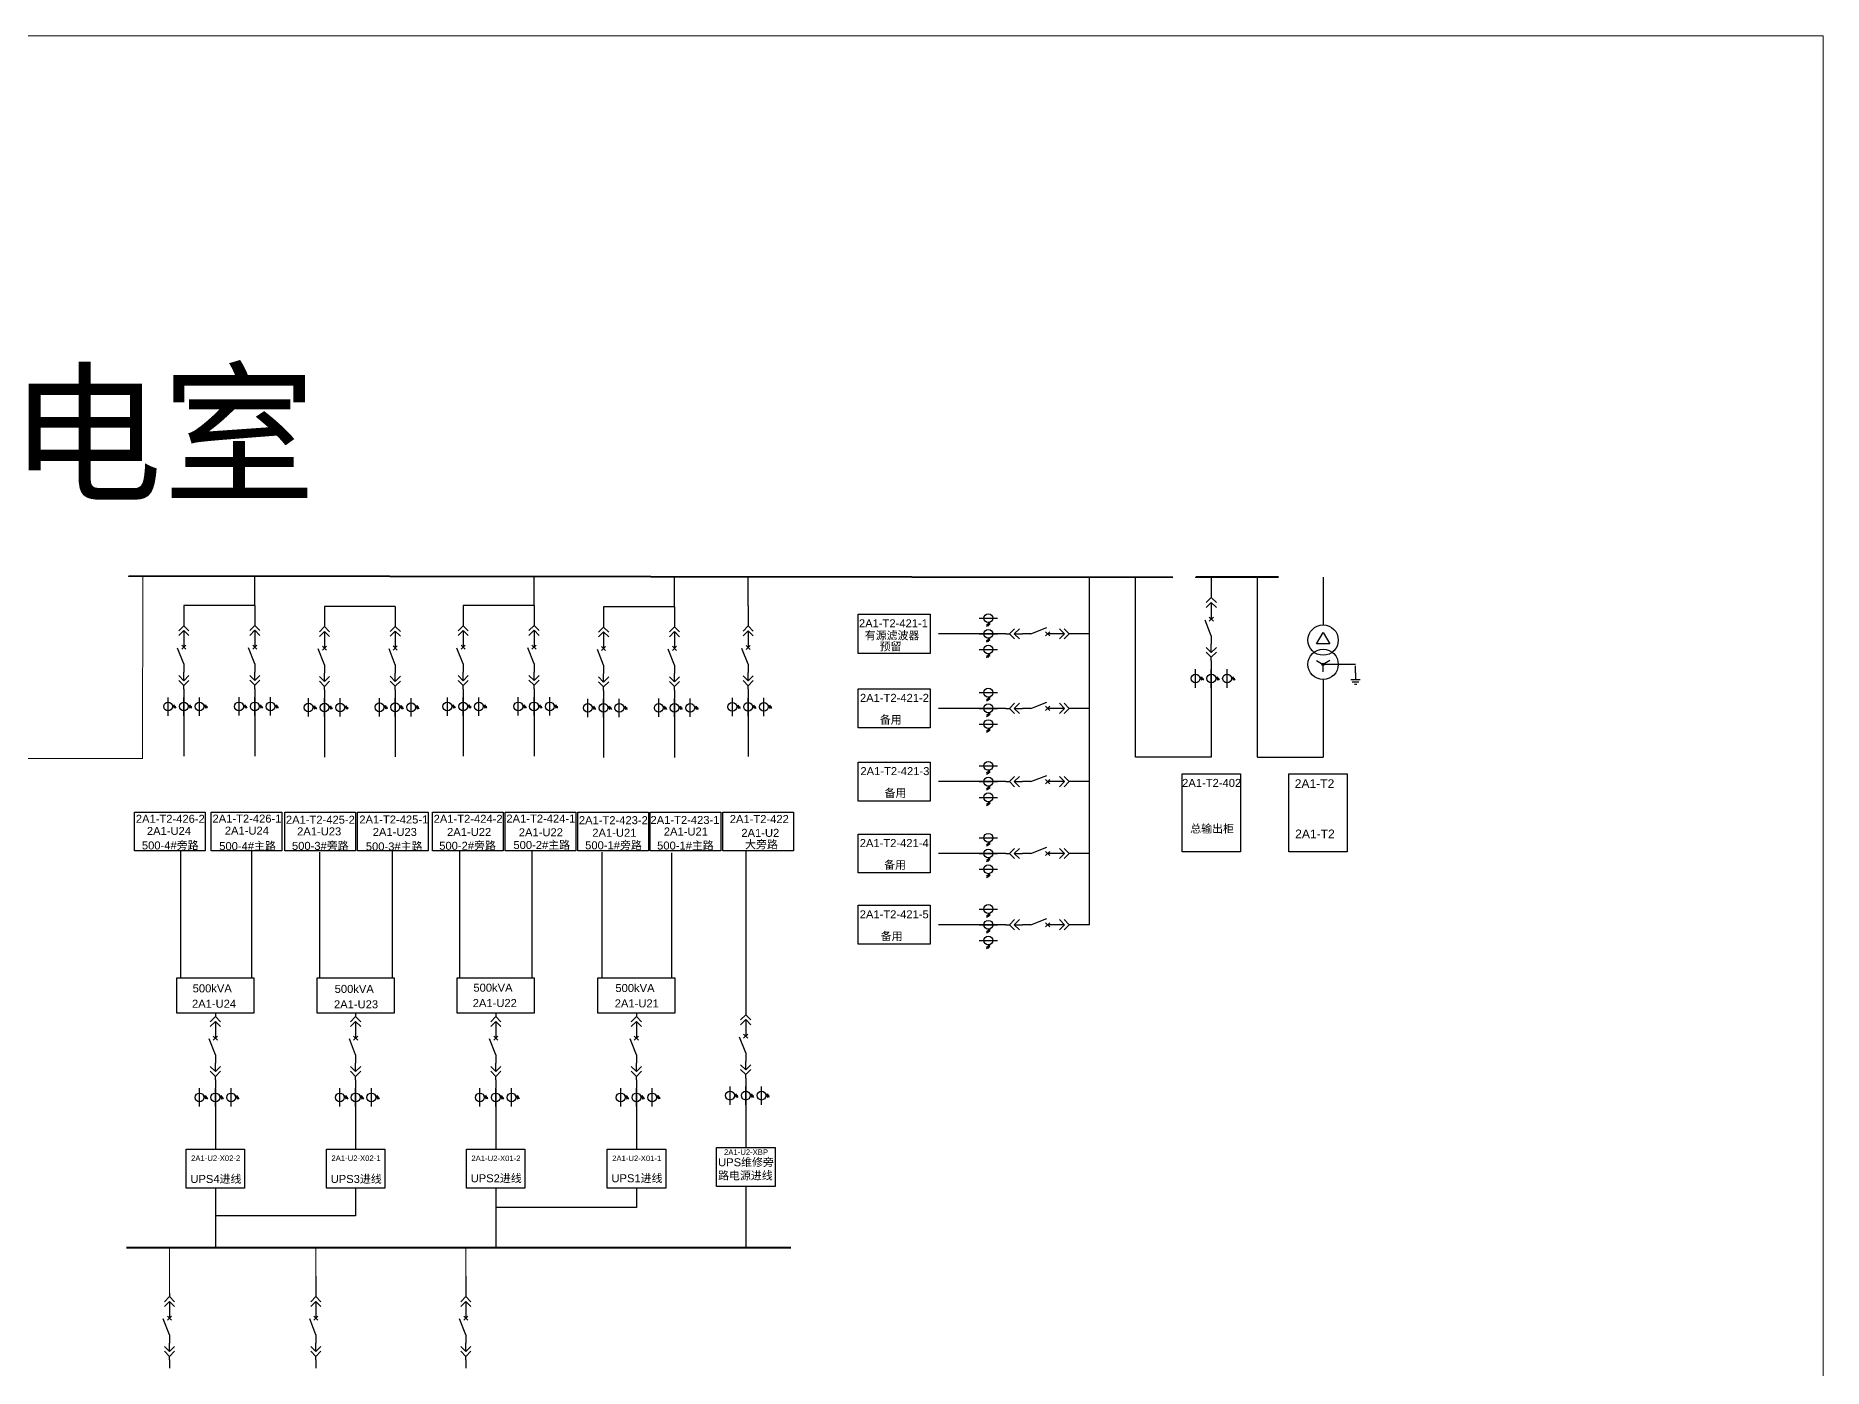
# Model space of a CAD drawing. Header units: millimetres. Extents: x 18 to 345, y 18 to 336.
# Drawn here: x 186.2 to 345.5, y 217.7 to 336.5 of the extents above; entities that cross this region are included whole.
import ezdxf
from ezdxf.enums import TextEntityAlignment as Align

# ---------------------------------------------------------------- set-up
doc = ezdxf.new("R2010")
doc.units = ezdxf.units.MM
doc.linetypes.add('CENTER', pattern=[2, 1.25, -0.25, 0.25, -0.25])
doc.linetypes.add('CONTINOUS', pattern=[0])
doc.styles.get("Standard").update_dxf_attribs({"font": 'arial.ttf'})

# ---------------------------------------------------------------- blocks, each defined once
blk = doc.blocks.new('DYDQAA05')
at = {"color": 0}
blk.add_lwpolyline([(0, 0), (0, -7)], dxfattribs=at)
blk = doc.blocks.new('DYDQAA03')
at = {"color": 0}
for points in [[(0, 0), (0, -1.5)], [(-2.12, -3.62), (0, -1.5)], [(-2.12, -5.62), (0, -3.5)], [(2.12, -3.62), (0, -1.5)], [(2.12, -5.62), (0, -3.5)], [(0, -3.5), (0, -7)]]:
    blk.add_lwpolyline(points, dxfattribs=at)
blk = doc.blocks.new('DYDQAA09')
at = {"color": 0}
blk.add_lwpolyline([(0, 0), (0, -3.5)], dxfattribs=at)
blk.add_lwpolyline([(0, 0), (0, -3.5)], dxfattribs=at)
blk.add_lwpolyline([(0, 0), (0, -3.5)], dxfattribs=at)
blk.add_lwpolyline([(0, 0), (0, -3.5)], dxfattribs=at)
blk.add_lwpolyline([(0, 0), (0, -3.5)], dxfattribs=at)
blk.add_lwpolyline([(0, 0), (0, -3.5)], dxfattribs=at)
blk.add_lwpolyline([(0, 0), (0, -3.5)], dxfattribs=at)
blk.add_lwpolyline([(0, 0), (0, -3.5)], dxfattribs=at)
blk.add_lwpolyline([(0, 0), (0, -3.5)], dxfattribs=at)
blk = doc.blocks.new('DYDQ0201')
at = {"color": 0}
for points in [[(0.86, -0.86), (-0.86, 0.86)], [(-0.86, -0.86), (0.86, 0.86)], [(0, -7), (-2.61, -0.37)]]:
    blk.add_lwpolyline(points, dxfattribs=at)
blk = doc.blocks.new('DYDQAA04')
at = {"color": 0}
for points in [[(0, -3.5), (0, 0)], [(-2.12, -1.38), (0, -3.5)], [(-2.12, -3.38), (0, -5.5)], [(2.12, -1.38), (0, -3.5)], [(2.12, -3.38), (0, -5.5)], [(0, -7), (0, -5.5)]]:
    blk.add_lwpolyline(points, dxfattribs=at)
blk = doc.blocks.new('A$C03DD39B5')
for p, q in [((417, 475), (283, 392)), ((417, 422), (283, 339)), ((350, 333), (350, 467))]:
    blk.add_line(p, q)
blk.add_lwpolyline([(700, 167), (0, 167)])
blk.add_circle((350, 167), 167)

msp = doc.modelspace()

# ---------------------------------------------------------------- linework, layer by layer
at = {"color": 1, "lineweight": 20}
for p, q in [((195.74, 272.06, -6691.2), (195.76, 288.33, -27680.39)), ((179.19, 272.08, -6691.2), (195.72, 272.08, -6691.2))]:
    msp.add_line(p, q, dxfattribs=at)
for p, q in [((205.74, 285.72, -8200.78), (205.74, 288.3, -6817.5)), ((230.62, 285.72, -8200.78), (230.62, 288.3, -6817.5)), ((249.69, 285.7, -9397.48), (249.69, 288.28, -8014.2)), ((280.11, 257.27), (280.11, 288.23, -27680.39)), ((243.13, 285.61, -8200.78), (243.13, 288.18, -6817.5)), ((284.2, 272.2, -27680.39), (284.2, 288.23, -27680.39)), ((295.06, 272.2, -29465.78), (295.06, 288.23, -27680.39)), ((300.92, 288.23, -24854.83), (300.92, 283.98, -29465.78)), ((205.74, 285.72, -8892.42), (199.42, 285.72, -8892.42)), ((218.26, 285.64, -8892.42), (211.95, 285.64, -8892.42)), ((230.62, 285.72, -8892.42), (224.31, 285.72, -8892.42)), ((243.13, 285.61, -8892.42), (236.82, 285.61, -8892.42)), ((270.23, 283.19, 2201.22), (266.66, 283.19, 2201.22)), ((271.87, 283.19, 2201.22), (270.23, 283.19, 2201.22)), ((300.33, 282.29, -29465.78), (300.92, 283.31, -29465.78)), ((300.33, 282.29, -29465.78), (300.92, 283.31, -29465.78)), ((301.51, 282.29, -29465.78), (300.33, 282.29, -29465.78)), ((300.92, 283.31, -29465.78), (301.51, 282.29, -29465.78)), ((300.33, 280.8, -29465.78), (300.92, 280.47, -29465.78)), ((300.91, 280.57, -29465.78), (300.82, 280.48, -29465.78)), ((300.95, 280.56, -29465.78), (300.82, 280.43, -29465.78)), ((300.88, 280.56, -29465.78), (300.83, 280.51, -29465.78)), ((300.97, 280.55, -29465.78), (300.83, 280.42, -29465.78)), ((301, 280.53, -29465.78), (300.85, 280.39, -29465.78)), ((301.01, 280.52, -29465.78), (300.87, 280.38, -29465.78)), ((301.02, 280.49, -29465.78), (300.9, 280.37, -29465.78)), ((301.51, 280.8, -29465.78), (300.92, 280.47, -29465.78)), ((300.92, 279.79, -29465.78), (300.92, 280.47, -29465.78)), ((303.81, 280.47, -29465.78), (300.92, 280.47, -29465.78)), ((301.02, 280.46, -29465.78), (300.92, 280.37, -29465.78)), ((290.96, 279.99, -27680.39), (290.96, 278.35, -27680.39)), ((300.92, 279.11, -29465.78), (300.92, 272.2, -29465.78)), ((303.4, 279.11, -29465.78), (304.21, 279.11, -29465.78)), ((303.5, 278.91, -29465.78), (304.11, 278.91, -29465.78)), ((303.71, 278.71, -29465.78), (303.91, 278.71, -29465.78)), ((199.42, 277.49, -6691.2), (199.42, 275.85, -6691.2)), ((205.74, 277.5, -5999.56), (205.74, 275.86, -5999.56)), ((211.95, 277.41, -6691.2), (211.95, 275.77, -6691.2)), ((218.26, 277.42, -5999.56), (218.26, 275.78, -5999.56)), ((224.31, 277.49, -6691.2), (224.31, 275.85, -6691.2)), ((230.62, 277.5, -5999.56), (230.62, 275.86, -5999.56)), ((236.82, 277.37, -6691.2), (236.82, 275.73, -6691.2)), ((243.13, 277.38, -5999.56), (243.13, 275.74, -5999.56)), ((249.69, 277.46, -7196.26), (249.69, 275.82, -7196.26)), ((290.96, 278.35, -27680.39), (290.96, 272.2, -27680.39)), ((199.42, 275.85, -6691.2), (199.42, 272.28, -6691.2)), ((205.74, 275.86, -5999.56), (205.74, 272.3, -5999.56)), ((211.95, 275.77, -6691.2), (211.95, 272.2, -6691.2)), ((218.26, 275.78, -5999.56), (218.26, 272.22, -5999.56)), ((224.31, 275.85, -6691.2), (224.31, 272.28, -6691.2)), ((230.62, 275.86, -5999.56), (230.62, 272.3, -5999.56)), ((236.82, 275.73, -6691.2), (236.82, 272.16, -6691.2)), ((243.13, 275.74, -5999.56), (243.13, 272.18, -5999.56)), ((249.69, 275.82, -7196.26), (249.69, 272.26, -7196.26)), ((270.23, 276.55, 2201.22), (266.66, 276.55, 2201.22)), ((271.87, 276.55, 2201.22), (270.23, 276.55, 2201.22)), ((290.96, 272.2, -27680.39), (284.2, 272.2, -27680.39)), ((295.06, 272.2, -29465.78), (300.92, 272.2, -29465.78)), ((270.23, 270.02, 2201.22), (266.66, 270.02, 2201.22)), ((271.87, 270.02, 2201.22), (270.23, 270.02, 2201.22)), ((270.23, 263.62, 2201.22), (266.66, 263.62, 2201.22)), ((271.87, 263.62, 2201.22), (270.23, 263.62, 2201.22)), ((270.23, 257.27, 2201.22), (266.66, 257.27, 2201.22)), ((271.87, 257.27, 2201.22), (270.23, 257.27, 2201.22)), ((202.23, 242.66, 2201.22), (202.23, 241.02, 2201.22)), ((214.73, 242.66, 2201.22), (214.73, 241.02, 2201.22)), ((227.21, 242.66, 2201.22), (227.21, 241.02, 2201.22)), ((239.74, 242.66, 2201.22), (239.74, 241.02, 2201.22)), ((249.48, 242.82, 2201.22), (249.48, 241.18, 2201.22)), ((202.23, 241.02, 4402.45), (202.23, 237.27, 2074.92)), ((214.73, 241.02, 4402.45), (214.73, 237.27, 2043.43)), ((227.21, 241.02, 4402.45), (227.21, 237.27, 2074.92)), ((239.74, 241.02, 4402.45), (239.74, 237.27, 2043.43)), ((249.48, 241.18, 4402.45), (249.48, 237.43, 2042.41)), ((202.23, 233.79, 2107.43), (202.23, 228.52, -6667.99)), ((214.73, 233.79, 2075.94), (214.73, 231.32, 2075.94)), ((227.21, 233.79, 2074.92), (227.21, 228.52, -6667.99)), ((239.74, 233.79, 2043.43), (239.74, 232.06, 2075.94)), ((249.48, 233.95, 2074.92), (249.48, 228.52, -6667.99)), ((214.73, 231.32, 2075.94), (202.23, 231.32, 2107.43)), ((239.74, 232.06, 2075.94), (227.24, 232.06, 2075.94))]:
    msp.add_line(p, q)
at = {"linetype": 'CENTER', "ltscale": 0.5}
msp.add_line((303.81, 279.72, -29465.78), (303.81, 280.47, -29465.78), dxfattribs=at)
at = {"color": 3}
for p, q in [((199.14, 263.86), (199.14, 252.54)), ((211.51, 263.74), (211.51, 252.54)), ((223.98, 263.83), (223.98, 252.54)), ((236.65, 263.73), (236.65, 252.54))]:
    msp.add_line(p, q, dxfattribs=at)
at = {"color": 6}
for p, q in [((205.45, 263.87), (205.45, 252.54)), ((217.99, 263.83), (217.99, 252.54)), ((230.43, 263.89), (230.43, 252.54)), ((242.86, 263.68), (242.86, 252.54))]:
    msp.add_line(p, q, dxfattribs=at)
at = {"color": 5, "lineweight": 30}
msp.add_line((249.48, 263.78), (249.48, 249.4), dxfattribs=at)
at = {"color": 1, "lineweight": 40}
msp.add_line((194.31, 228.52, -6667.99), (253.5, 228.52, -6667.99), dxfattribs=at)
at = {"color": 0, "lineweight": 20}
for p, q in [((198.14, 224.45, -8051.27), (198.14, 228.52, -6667.99)), ((211.19, 225.94, -8051.27), (211.19, 228.52, -6667.99)), ((224.54, 225.94, -8051.27), (224.54, 228.52, -6667.99))]:
    msp.add_line(p, q, dxfattribs=at)
at = {"color": 1, "lineweight": 13, "ltscale": 0.001071}
msp.add_lwpolyline([(18.21, 336.49), (345.47, 336.49), (345.47, 18.1), (18.21, 18.1)], close=True, dxfattribs=at)
at = {"color": 1, "lineweight": 40, "ltscale": 100}
for points, elevation in [([(287.52, 288.22), (194.53, 288.34), (194.53, 288.34)], -27680.39), ([(296.94, 288.23), (289.57, 288.23), (289.57, 288.23)], -28654.7)]:
    msp.add_lwpolyline(points, dxfattribs=dict(at, elevation=elevation))
for points, elevation in [([(259.51, 284.93), (265.9, 284.93), (265.9, 281.45), (259.51, 281.45)], 2201.22), ([(259.51, 278.29), (265.9, 278.29), (265.9, 274.81), (259.51, 274.81)], 2201.22), ([(259.51, 271.76), (265.9, 271.76), (265.9, 268.28), (259.51, 268.28)], 2201.22), ([(288.36, 270.72), (293.57, 270.72), (293.57, 263.76), (288.36, 263.76)], -28498.33), ([(297.86, 270.72), (303.07, 270.72), (303.07, 263.76), (297.86, 263.76)], -27926.08), ([(195.02, 267.31), (201.32, 267.31), (201.32, 263.84), (195.02, 263.84)], -7509.14), ([(201.86, 267.31), (208.16, 267.31), (208.16, 263.84), (201.86, 263.84)], -7509.14), ([(208.41, 267.31), (214.71, 267.31), (214.71, 263.84), (208.41, 263.84)], -7509.14), ([(214.9, 267.31), (221.19, 267.31), (221.19, 263.84), (214.9, 263.84)], -7509.14), ([(221.58, 267.31), (227.87, 267.31), (227.87, 263.84), (221.58, 263.84)], -7509.14), ([(228.04, 267.31), (234.34, 267.31), (234.34, 263.84), (228.04, 263.84)], -7509.14), ([(234.52, 267.31), (240.81, 267.31), (240.81, 263.84), (234.52, 263.84)], -7509.14), ([(240.98, 267.31), (247.27, 267.31), (247.27, 263.84), (240.98, 263.84)], -7509.14), ([(247.44, 267.31), (253.74, 267.31), (253.74, 263.84), (247.44, 263.84)], -7509.14), ([(259.51, 265.35), (265.9, 265.35), (265.9, 261.88), (259.51, 261.88)], 2201.22), ([(259.51, 259.01), (265.9, 259.01), (265.9, 255.53), (259.51, 255.53)], 2201.22), ([(246.88, 237.43), (252.09, 237.43), (252.09, 233.95), (246.88, 233.95)], 2042.41), ([(199.63, 237.27), (204.83, 237.27), (204.83, 233.79), (199.63, 233.79)], 2074.92), ([(212.12, 237.27), (217.33, 237.27), (217.33, 233.79), (212.12, 233.79)], 2043.43), ([(224.6, 237.27), (229.81, 237.27), (229.81, 233.79), (224.6, 233.79)], 2074.92), ([(237.14, 237.27), (242.35, 237.27), (242.35, 233.79), (237.14, 233.79)], 2043.43)]:
    msp.add_lwpolyline(points, close=True, dxfattribs=dict(elevation=elevation))
at = {"elevation": -29465.78}
msp.add_lwpolyline([(303.81, 279.72), (303.81, 279.11)], dxfattribs=at)
for points in [[(198.81, 252.54), (205.65, 252.54), (205.65, 249.4), (198.81, 249.4)], [(211.31, 252.54), (218.15, 252.54), (218.15, 249.4), (211.31, 249.4)], [(223.78, 252.54), (230.63, 252.54), (230.63, 249.4), (223.78, 249.4)], [(236.32, 252.54), (243.17, 252.54), (243.17, 249.4), (236.32, 249.4)]]:
    msp.add_lwpolyline(points, close=True)
at = {"linetype": 'CONTINOUS'}
for centre in [(300.92, 282.63, -29465.78), (300.92, 280.47, -29465.78)]:
    msp.add_circle(centre, 1.35, dxfattribs=at)
msp.add_circle((300.92, 280.47, -29465.78), 0.101)

# ---------------------------------------------------------------- block references
at = {"xscale": 0.2128962921302706, "yscale": 0.2128962921302706, "zscale": 0.2128962921302706}
for name, p in [('DYDQAA03', (290.96, 286.74, -29881.61)), ('DYDQAA05', (290.96, 288.23, -29881.61)), ('DYDQAA05', (199.42, 285.72, -8892.42)), ('DYDQAA05', (205.74, 285.72, -8200.78)), ('DYDQAA05', (211.95, 285.64, -8892.42)), ('DYDQAA05', (218.26, 285.64, -8200.78)), ('DYDQAA05', (224.31, 285.72, -8892.42)), ('DYDQAA05', (230.62, 285.72, -8200.78)), ('DYDQAA05', (236.82, 285.61, -8892.42)), ('DYDQAA05', (243.13, 285.61, -8200.78)), ('DYDQAA05', (249.69, 285.7, -9397.48)), ('DYDQAA09', (290.96, 285.25, -29881.61)), ('DYDQAA03', (199.42, 284.23, -8892.42)), ('DYDQAA03', (205.74, 284.25, -8200.78)), ('DYDQAA03', (211.95, 284.15, -8892.42)), ('DYDQAA03', (218.26, 284.17, -8200.78)), ('DYDQAA03', (224.31, 284.23, -8892.42)), ('DYDQAA03', (230.62, 284.25, -8200.78)), ('DYDQAA03', (236.82, 284.11, -8892.42)), ('DYDQAA03', (243.13, 284.13, -8200.78)), ('DYDQAA03', (249.69, 284.21, -9397.48)), ('DYDQ0201', (290.96, 284.5, -29881.61)), ('DYDQ0201', (199.42, 282, -8892.42)), ('DYDQAA09', (199.42, 282.74, -8892.42)), ('DYDQ0201', (205.74, 282.01, -8200.78)), ('DYDQAA09', (205.74, 282.76, -8200.78)), ('DYDQ0201', (211.95, 281.92, -8892.42)), ('DYDQAA09', (211.95, 282.66, -8892.42)), ('DYDQ0201', (218.26, 281.93, -8200.78)), ('DYDQAA09', (218.26, 282.68, -8200.78)), ('DYDQ0201', (224.31, 282, -8892.42)), ('DYDQAA09', (224.31, 282.74, -8892.42)), ('DYDQ0201', (230.62, 282.01, -8200.78)), ('DYDQAA09', (230.62, 282.76, -8200.78)), ('DYDQ0201', (236.82, 281.88, -8892.42)), ('DYDQAA09', (236.82, 282.62, -8892.42)), ('DYDQ0201', (243.13, 281.9, -8200.78)), ('DYDQAA09', (243.13, 282.64, -8200.78)), ('DYDQ0201', (249.69, 281.97, -9397.48)), ('DYDQAA09', (249.69, 282.72, -9397.48)), ('DYDQAA04', (290.96, 282.27, -29881.61)), ('DYDQAA09', (290.96, 283.01, -29881.61)), ('DYDQAA09', (199.42, 280.51, -8892.42)), ('DYDQAA09', (205.74, 280.52, -8200.78)), ('DYDQAA09', (211.95, 280.43, -8892.42)), ('DYDQAA09', (218.26, 280.44, -8200.78)), ('DYDQAA09', (224.31, 280.51, -8892.42)), ('DYDQAA09', (230.62, 280.52, -8200.78)), ('DYDQAA09', (236.82, 280.39, -8892.42)), ('DYDQAA09', (243.13, 280.4, -8200.78)), ('DYDQAA09', (249.69, 280.48, -9397.48)), ('DYDQAA09', (290.96, 280.78, -29881.61)), ('DYDQAA04', (199.42, 279.76, -8892.42)), ('DYDQAA04', (205.74, 279.78, -8200.78)), ('DYDQAA04', (211.95, 279.68, -8892.42)), ('DYDQAA04', (218.26, 279.7, -8200.78)), ('DYDQAA04', (224.31, 279.76, -8892.42)), ('DYDQAA04', (230.62, 279.78, -8200.78)), ('DYDQAA04', (236.82, 279.64, -8892.42)), ('DYDQAA04', (243.13, 279.66, -8200.78)), ('DYDQAA04', (249.69, 279.74, -9397.48)), ('DYDQAA09', (199.42, 278.27, -8892.42)), ('DYDQAA09', (205.74, 278.29, -8200.78)), ('DYDQAA09', (211.95, 278.19, -8892.42)), ('DYDQAA09', (218.26, 278.21, -8200.78)), ('DYDQAA09', (224.31, 278.27, -8892.42)), ('DYDQAA09', (230.62, 278.29, -8200.78)), ('DYDQAA09', (236.82, 278.15, -8892.42)), ('DYDQAA09', (243.13, 278.17, -8200.78)), ('DYDQAA09', (249.69, 278.25, -9397.48)), ('DYDQAA03', (202.23, 249.4)), ('DYDQAA03', (214.73, 249.4)), ('DYDQAA03', (227.21, 249.4)), ('DYDQAA03', (239.74, 249.4)), ('DYDQAA03', (249.48, 249.56)), ('DYDQ0201', (202.23, 247.17)), ('DYDQAA09', (202.23, 247.91)), ('DYDQ0201', (214.73, 247.17)), ('DYDQAA09', (214.73, 247.91)), ('DYDQ0201', (227.21, 247.17)), ('DYDQAA09', (227.21, 247.91)), ('DYDQ0201', (239.74, 247.17)), ('DYDQAA09', (239.74, 247.91)), ('DYDQ0201', (249.48, 247.33)), ('DYDQAA09', (249.48, 248.07)), ('DYDQAA09', (202.23, 245.68)), ('DYDQAA09', (214.73, 245.68)), ('DYDQAA09', (227.21, 245.68)), ('DYDQAA09', (239.74, 245.68)), ('DYDQAA09', (249.48, 245.84)), ('DYDQAA04', (202.23, 244.93)), ('DYDQAA04', (214.73, 244.93)), ('DYDQAA04', (227.21, 244.93)), ('DYDQAA04', (239.74, 244.93)), ('DYDQAA04', (249.48, 245.09)), ('DYDQAA09', (202.23, 243.44)), ('DYDQAA09', (214.73, 243.44)), ('DYDQAA09', (227.21, 243.44)), ('DYDQAA09', (239.74, 243.44)), ('DYDQAA09', (249.48, 243.6)), ('DYDQAA03', (198.14, 224.45, -8051.27)), ('DYDQAA09', (198.14, 222.96, -8051.27)), ('DYDQAA03', (211.19, 224.45, -8051.27)), ('DYDQAA09', (211.19, 222.96, -8051.27)), ('DYDQAA03', (224.54, 224.45, -8051.27)), ('DYDQAA09', (224.54, 222.96, -8051.27)), ('DYDQ0201', (198.14, 222.22, -8051.27)), ('DYDQ0201', (211.19, 222.22, -8051.27)), ('DYDQ0201', (224.54, 222.22, -8051.27)), ('DYDQAA04', (198.14, 219.98, -8051.27)), ('DYDQAA09', (198.14, 220.73, -8051.27)), ('DYDQAA04', (211.19, 219.98, -8051.27)), ('DYDQAA09', (211.19, 220.73, -8051.27)), ('DYDQAA04', (224.54, 219.98, -8051.27)), ('DYDQAA09', (224.54, 220.73, -8051.27)), ('DYDQAA09', (198.14, 218.49, -8051.27)), ('DYDQAA09', (211.19, 218.49, -8051.27)), ('DYDQAA09', (224.54, 218.49, -8051.27))]:
    msp.add_blockref(name, p, dxfattribs=at)
at = {"linetype": 'Continuous', "xscale": 0.00233888397733859, "yscale": 0.00233888397733859, "zscale": 0.00233888397733859}
for p, rotation in [((271.91, 284.98, 2201.22), 180), ((271.91, 283.58, 2201.22), 180), ((271.91, 282.18, 2201.22), 180), ((289.17, 280.03, -27680.39), 270), ((290.57, 280.03, -27680.39), 270), ((291.97, 280.03, -27680.39), 270), ((197.63, 277.53, -6691.2), 270), ((199.03, 277.53, -6691.2), 270), ((200.43, 277.53, -6691.2), 270), ((203.95, 277.54, -5999.56), 270), ((205.35, 277.54, -5999.56), 270), ((206.75, 277.54, -5999.56), 270), ((210.15, 277.45, -6691.2), 270), ((211.56, 277.45, -6691.2), 270), ((212.96, 277.45, -6691.2), 270), ((216.47, 277.46, -5999.56), 270), ((217.87, 277.46, -5999.56), 270), ((219.28, 277.46, -5999.56), 270), ((222.51, 277.53, -6691.2), 270), ((223.92, 277.53, -6691.2), 270), ((225.32, 277.53, -6691.2), 270), ((228.83, 277.54, -5999.56), 270), ((230.23, 277.54, -5999.56), 270), ((231.64, 277.54, -5999.56), 270), ((235.02, 277.41, -6691.2), 270), ((236.43, 277.41, -6691.2), 270), ((237.83, 277.41, -6691.2), 270), ((241.34, 277.42, -5999.56), 270), ((242.74, 277.42, -5999.56), 270), ((244.15, 277.42, -5999.56), 270), ((247.9, 277.5, -7196.26), 270), ((249.3, 277.5, -7196.26), 270), ((250.71, 277.5, -7196.26), 270), ((271.91, 278.34, 2201.22), 180), ((271.91, 276.94, 2201.22), 180), ((271.91, 275.54, 2201.22), 180), ((271.91, 271.81, 2201.22), 180), ((271.91, 270.41, 2201.22), 180), ((271.91, 269.01, 2201.22), 180), ((271.91, 265.41, 2201.22), 180), ((271.91, 264.01, 2201.22), 180), ((271.91, 262.6, 2201.22), 180), ((271.91, 259.06, 2201.22), 180), ((271.91, 257.66, 2201.22), 180), ((271.91, 256.25, 2201.22), 180), ((200.44, 242.7, 2201.22), 270), ((201.84, 242.7, 2201.22), 270), ((203.24, 242.7, 2201.22), 270), ((212.94, 242.7, 2201.22), 270), ((214.34, 242.7, 2201.22), 270), ((215.74, 242.7, 2201.22), 270), ((225.41, 242.7, 2201.22), 270), ((226.82, 242.7, 2201.22), 270), ((228.22, 242.7, 2201.22), 270), ((237.95, 242.7, 2201.22), 270), ((239.35, 242.7, 2201.22), 270), ((240.76, 242.7, 2201.22), 270), ((247.69, 242.86, 2201.22), 270), ((249.09, 242.86, 2201.22), 270), ((250.49, 242.86, 2201.22), 270)]:
    msp.add_blockref('A$C03DD39B5', p, dxfattribs=dict(at, rotation=rotation))
at = {"xscale": 0.2128962921302706, "yscale": 0.2128962921302706, "zscale": 0.2128962921302706, "rotation": 270}
for name, p in [('DYDQAA04', (274.15, 283.19)), ('DYDQ0201', (276.38, 283.19)), ('DYDQAA03', (278.62, 283.19)), ('DYDQAA09', (272.66, 283.19)), ('DYDQAA09', (274.89, 283.19)), ('DYDQAA09', (277.13, 283.19)), ('DYDQAA05', (280.11, 283.19)), ('DYDQ0201', (276.38, 276.55)), ('DYDQAA09', (272.66, 276.55)), ('DYDQAA04', (274.15, 276.55)), ('DYDQAA09', (274.89, 276.55)), ('DYDQAA09', (277.13, 276.55)), ('DYDQAA03', (278.62, 276.55)), ('DYDQAA05', (280.11, 276.55)), ('DYDQAA09', (272.66, 270.02)), ('DYDQAA04', (274.15, 270.02)), ('DYDQAA09', (274.89, 270.02)), ('DYDQ0201', (276.38, 270.02)), ('DYDQAA09', (277.13, 270.02)), ('DYDQAA03', (278.62, 270.02)), ('DYDQAA05', (280.11, 270.02)), ('DYDQAA09', (272.66, 263.62)), ('DYDQAA04', (274.15, 263.62)), ('DYDQAA09', (274.89, 263.62)), ('DYDQ0201', (276.38, 263.62)), ('DYDQAA09', (277.13, 263.62)), ('DYDQAA03', (278.62, 263.62)), ('DYDQAA05', (280.11, 263.62)), ('DYDQAA09', (272.66, 257.27)), ('DYDQAA04', (274.15, 257.27)), ('DYDQAA09', (274.89, 257.27)), ('DYDQ0201', (276.38, 257.27)), ('DYDQAA09', (277.13, 257.27)), ('DYDQAA03', (278.62, 257.27)), ('DYDQAA05', (280.11, 257.27))]:
    msp.add_blockref(name, p, dxfattribs=at)
at = {"color": 0, "xscale": 0.2128962921302706, "yscale": 0.2128962921302706, "zscale": 0.2128962921302706}
for p in [(211.19, 225.94, -8051.27), (224.54, 225.94, -8051.27)]:
    msp.add_blockref('DYDQAA05', p, dxfattribs=at)

# ---------------------------------------------------------------- texts
at = {"lineweight": 0}
for s, height, p in [('2A1-T2-421-1', 0.7128, (262.64, 283.77, 817.94)), ('有源滤波器', 0.713, (262.52, 282.69, 1196.74)), ('预留', 0.713, (262.38, 281.7, 1323.04)), ('2A1-T2-421-2', 0.7128, (262.73, 277.13, 817.94)), ('备用', 0.713, (262.4, 275.18, 817.94)), ('2A1-T2-421-3', 0.7128, (262.77, 270.6, 817.94)), ('备用', 0.713, (262.82, 268.65, 817.94)), ('2A1-T2-402', 0.713, (290.99, 269.55, -29881.61)), ('2A1-T2-426-2', 0.7128, (198.22, 266.35, -8892.42)), ('2A1-U24', 0.713, (198.1, 265.27)), ('2A1-T2-426-1', 0.7128, (205.05, 266.37, -8200.78)), ('2A1-U24', 0.713, (205.04, 265.3)), ('2A1-T2-425-2', 0.7128, (211.59, 266.27, -8892.42)), ('2A1-U23', 0.713, (211.48, 265.23)), ('2A1-T2-425-1', 0.7128, (218.13, 266.29, -8200.78)), ('2A1-T2-424-2', 0.7128, (224.75, 266.35, -8892.42)), ('2A1-T2-424-1', 0.7128, (231.23, 266.37, -8200.78)), ('2A1-T2-423-2', 0.7128, (237.69, 266.23, -8892.42)), ('2A1-T2-423-1', 0.7128, (244.07, 266.25, -8200.78)), ('2A1-U21', 0.713, (244.15, 265.22)), ('2A1-T2-422', 0.713, (250.69, 266.33, -9397.48)), ('总输出柜', 0.713, (291.03, 265.47, -29881.61)), ('500-4#旁路', 0.713, (198.21, 263.98)), ('500-4#主路', 0.713, (205.1, 263.92)), ('500-3#旁路', 0.713, (211.58, 263.94)), ('500-3#主路', 0.713, (218.16, 263.89)), ('2A1-U23', 0.713, (218.22, 265.18)), ('500-2#旁路', 0.713, (224.7, 263.95)), ('2A1-U22', 0.713, (224.84, 265.18)), ('500-2#主路', 0.713, (231.31, 264.02)), ('2A1-U22', 0.713, (231.23, 265.15)), ('500-1#旁路', 0.713, (237.7, 263.99)), ('2A1-U21', 0.713, (237.78, 265.11)), ('500-1#主路', 0.713, (244.11, 263.97)), ('2A1-U2', 0.713, (250.78, 265.1, -7924.97)), ('大旁路', 0.713, (250.88, 264.06, -10126.19)), ('2A1-T2-421-4', 0.7128, (262.71, 264.19, 817.94)), ('备用', 0.713, (262.78, 262.24, 817.94)), ('2A1-T2-421-5', 0.7128, (262.71, 257.84, 817.94)), ('备用', 0.713, (262.48, 255.89, 817.94)), ('2A1-U2-X02-2', 0.4901, (202.26, 236.22, 724.15)), ('2A1-U2-X02-1', 0.4901, (214.76, 236.22, 661.17)), ('2A1-U2-X01-2', 0.4901, (227.23, 236.21, 724.15)), ('2A1-U2-X01-1', 0.4901, (239.77, 236.21, 661.17)), ('2A1-U2-XBP', 0.49, (249.51, 236.76, 659.13)), ('UPS4进线', 0.713, (202.28, 234.26, 850.45)), ('UPS3进线', 0.713, (214.78, 234.26, 787.47)), ('UPS2进线', 0.713, (227.25, 234.32, 850.45)), ('UPS1进线', 0.713, (239.79, 234.32, 787.47))]:
    msp.add_text(s, height=height, dxfattribs=at).set_placement(p, align=Align.CENTER)
at = {"lineweight": 0, "ltscale": 100}
for s, p in [('500kVA', (200.21, 251.6, -8333.94)), ('500kVA', (212.86, 251.55, -8333.94)), ('500kVA', (225.22, 251.66, -8333.94)), ('500kVA', (237.87, 251.63, -8333.94)), ('2A1-U24', (200.15, 250.23, -8742.91)), ('2A1-U23', (212.8, 250.18, -8742.91)), ('2A1-U22', (225.16, 250.29, -8742.91)), ('2A1-U21', (237.81, 250.26, -8742.91))]:
    msp.add_text(s, height=0.713, dxfattribs=at).set_placement(p, align=Align.MIDDLE_LEFT)
at = {"color": 0, "insert": (145.39, 306, -23522.45), "char_height": 10, "width": 0.000000001, "attachment_point": 1}
msp.add_mtext('2A1{\\fSimSun|b0|i0|c134|p2;配电室}', dxfattribs=at)
at = {"attachment_point": 1}
for s, insert, char_height, width in [('2A1-T2', (298.39, 270.23, -23926.1), 0.77, 1.1343), ('2A1-T2', (298.43, 265.75, -23926.1), 0.77, 1.1343), ('UPS{\\fSimSun|b0|i0|c134|p34;维修旁\\P路电源进线}', (247.02, 236.46, 2042.41), 0.7128, 5.2091)]:
    msp.add_mtext(s, dxfattribs=dict(at, insert=insert, char_height=char_height, width=width))

doc.saveas('drawing.dxf')
